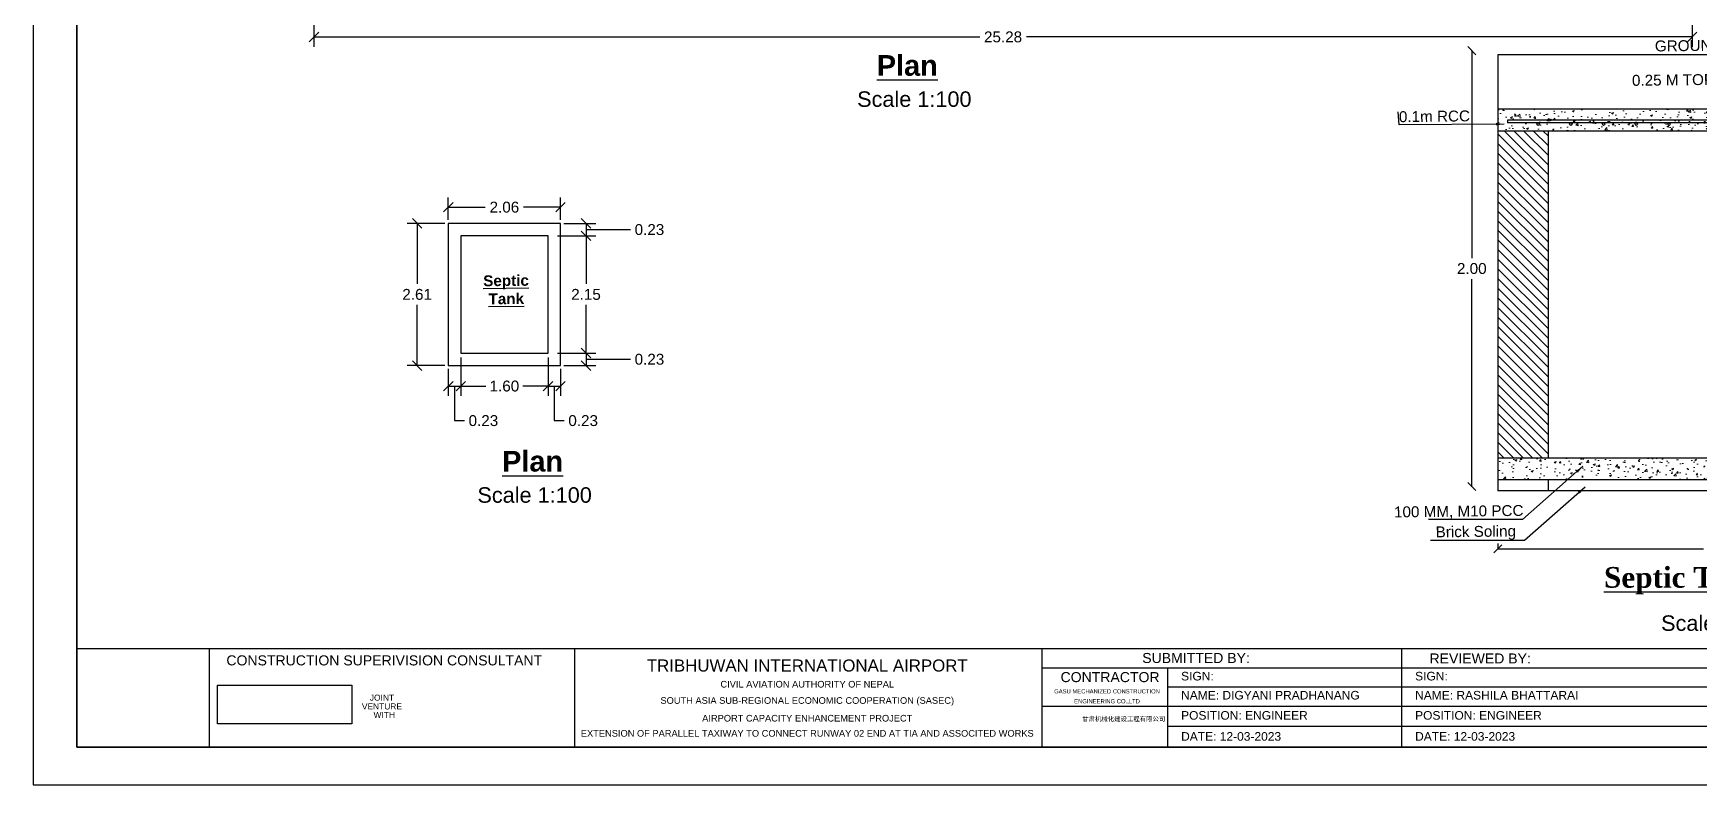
# Model space of a CAD drawing. Header units: metres. Extents: x 428 to 3974, y -4076 to 3914.
# Drawn here: x 1009.43 to 1039.99, y -4075.94 to -4062.16 of the extents above; entities that cross this region are included whole.
import ezdxf
from ezdxf.enums import TextEntityAlignment as Align

# ---------------------------------------------------------------- set-up
doc = ezdxf.new("R2010")
doc.units = ezdxf.units.M
doc.header["$MEASUREMENT"] = 0
doc.header["$PDMODE"] = 2
for name, color, linetype in [('Dimension', 7, 'Continuous'), ('Frame', 7, 'Continuous'), ('trench', 7, 'Continuous'), ('Truss', 202, 'Continuous'), ('wall', 150, 'Continuous')]:
    doc.layers.add(name, color=color, linetype=linetype)
doc.layers.add('hatch-back', color=9, linetype='Continuous', lineweight=5)
doc.styles.add('ARIAL', font='arial.ttf')
doc.styles.add('labor camp', font='arial.ttf')
doc.dimstyles.new('1@100', dxfattribs={"dimtxt": 0.2, "dimasz": 0.175, "dimexe": 0.18, "dimexo": 0.0625, "dimgap": 0.09, "dimtad": 0, "dimtih": 1, "dimtoh": 1, "dimzin": 0, "dimdsep": 46, "dimtxsty": 'labor camp', "dimblk": 'OBLIQUE', "dimcen": 0.09, "dimadec": 0, "dimazin": 0, "dimtfac": 1, "dimtofl": 0, "dimtmove": 1, "dimatfit": 3, "dimfxl": 0.525, "dimfxlon": 1, "dimtolj": 1, "dimtzin": 0, "dimarcsym": 0})
doc.dimstyles.new('1@25', dxfattribs={"dimtxt": 0.2, "dimasz": 0.15, "dimexe": 0.01, "dimexo": 0.45, "dimgap": 0.09, "dimtad": 0, "dimtih": 1, "dimtoh": 1, "dimlfac": 0.25, "dimzin": 0, "dimdsep": 46, "dimtxsty": 'labor camp', "dimblk": 'OBLIQUE', "dimcen": 0.09, "dimadec": 0, "dimazin": 0, "dimtfac": 1, "dimtofl": 0, "dimtmove": 1, "dimatfit": 3, "dimfxl": 0.1, "dimfxlon": 1, "dimtolj": 1, "dimtzin": 0, "dimarcsym": 0})
picture_1 = doc.add_image_def('image1.png', size_in_pixel=(764, 220))
pattern_1 = [(50, (880.13424, -4101.0514), (0.3586301, -0.03137607), [0.0375, -0.4125]), (355, (880.13424, -4101.0514), (-0.0693757, 0.3760961), [0.03, -0.33]), (100.4514, (880.16413, -4101.054), (0.2892547, 0.3447198), [0.0318701, -0.35057106]), (46.1842, (880.13424, -4100.9514), (0.5336205, -0.0827595), [0.05625, -0.61875]), (96.6356, (880.1787, -4100.9583), (0.4673314, 0.487059), [0.0478051, -0.5258565]), (351.1842, (880.13424, -4100.9514), (0.467331, 0.4870593), [0.045, -0.495]), (21, (880.18424, -4100.9764), (0.29845353, -0.20130945), [0.0375, -0.4125]), (326, (880.18424, -4100.9764), (0.1216577, 0.362575), [0.03, -0.33]), (71.4514, (880.2091, -4100.99316), (0.4201113, 0.16126525), [0.0318701, -0.35057106]), (37.5, (880.13424, -4101.05139), (0.00607993, 0.16644693), [0, -0.326, 0, -0.335, 0, -0.33125]), (7.5, (880.13424, -4101.05139), (0.13153477, 0.19720586), [0, -0.191, 0, -0.3185, 0, -0.12625]), (327.5, (880.02274, -4101.05139), (0.26691122, -0.01127744), [0, -0.125, 0, -0.39, 0, -0.5175]), (317.5, (879.97274, -4101.05139), (0.2915931, 0.0500525), [0, -0.1625, 0, -0.259, 0, -0.3675])]

# ---------------------------------------------------------------- blocks, each defined once
blk = doc.blocks.new('_Oblique')
at = {"color": 0, "linetype": 'ByBlock', "lineweight": -2}
blk.add_line((-0.5, -0.5), (0.5, 0.5), dxfattribs=at)
blk = doc.blocks.new('*D40')
at = {"layer": 'Defpoints', "color": 0, "transparency": 16777216}
for p in [(1017.047, -4065.643), (1016.476, -4068.253), (1017.047, -4068.253)]:
    blk.add_point(p, dxfattribs=at)
at = {"layer": 'Dimension', "color": 0, "lineweight": -2, "transparency": 16777216}
for p, q in [((1016.985, -4065.643), (1016.296, -4065.643)), ((1016.476, -4065.643), (1016.476, -4066.756)), ((1016.476, -4068.253), (1016.476, -4067.14)), ((1016.985, -4068.253), (1016.296, -4068.253))]:
    blk.add_line(p, q, dxfattribs=at)
at = {"layer": 'Dimension', "color": 0, "lineweight": -2, "transparency": 16777216, "xscale": 0.175, "yscale": 0.175, "zscale": 0.175}
for p, rotation in [((1016.476, -4065.643), 90), ((1016.476, -4068.253), 270)]:
    blk.add_blockref('_Oblique', p, dxfattribs=dict(at, rotation=rotation))
at = {"layer": 'Dimension', "color": 0, "transparency": 16777216, "insert": (1016.476, -4066.948), "char_height": 0.2, "attachment_point": 5, "style": 'labor camp'}
blk.add_mtext('\\A1;2.61', dxfattribs=at)
blk = doc.blocks.new('*D41')
at = {"layer": 'Defpoints', "color": 0, "transparency": 16777216}
for p in [(1019.107, -4065.347), (1017.047, -4065.643), (1019.107, -4065.643)]:
    blk.add_point(p, dxfattribs=at)
at = {"layer": 'Dimension', "color": 0, "lineweight": -2, "transparency": 16777216}
for p, q in [((1017.047, -4065.58), (1017.047, -4065.167)), ((1019.107, -4065.58), (1019.107, -4065.167)), ((1017.047, -4065.347), (1017.726, -4065.347)), ((1019.107, -4065.347), (1018.429, -4065.347))]:
    blk.add_line(p, q, dxfattribs=at)
at = {"layer": 'Dimension', "color": 0, "lineweight": -2, "transparency": 16777216, "xscale": 0.175, "yscale": 0.175, "zscale": 0.175, "rotation": 180}
blk.add_blockref('_Oblique', (1017.047, -4065.347), dxfattribs=at)
at = {"layer": 'Dimension', "color": 0, "lineweight": -2, "transparency": 16777216, "xscale": 0.175, "yscale": 0.175, "zscale": 0.175}
blk.add_blockref('_Oblique', (1019.107, -4065.347), dxfattribs=at)
at = {"layer": 'Dimension', "color": 0, "transparency": 16777216, "insert": (1018.077, -4065.347), "char_height": 0.2, "attachment_point": 5, "style": 'labor camp'}
blk.add_mtext('\\A1;2.06', dxfattribs=at)
blk = doc.blocks.new('*D42')
at = {"layer": 'Defpoints', "color": 0, "transparency": 16777216}
for p in [(1019.107, -4065.643), (1018.877, -4065.873), (1019.574, -4065.873)]:
    blk.add_point(p, dxfattribs=at)
at = {"layer": 'Dimension', "color": 0, "lineweight": -2, "transparency": 16777216}
for p, q in [((1019.17, -4065.643), (1019.754, -4065.643)), ((1019.574, -4065.643), (1019.574, -4065.873)), ((1019.574, -4065.758), (1020.208, -4065.758)), ((1020.208, -4065.758), (1020.388, -4065.758)), ((1019.049, -4065.873), (1019.754, -4065.873))]:
    blk.add_line(p, q, dxfattribs=at)
at = {"layer": 'Dimension', "color": 0, "lineweight": -2, "transparency": 16777216, "xscale": 0.175, "yscale": 0.175, "zscale": 0.175}
for p, rotation in [((1019.574, -4065.643), 90), ((1019.574, -4065.873), 270)]:
    blk.add_blockref('_Oblique', p, dxfattribs=dict(at, rotation=rotation))
at = {"layer": 'Dimension', "color": 0, "transparency": 16777216, "insert": (1020.738, -4065.758), "char_height": 0.2, "attachment_point": 5, "style": 'labor camp'}
blk.add_mtext('\\A1;0.23', dxfattribs=at)
blk = doc.blocks.new('*D43')
at = {"layer": 'Defpoints', "color": 0, "transparency": 16777216}
for p in [(1018.877, -4065.873), (1018.877, -4068.023), (1019.574, -4068.023)]:
    blk.add_point(p, dxfattribs=at)
at = {"layer": 'Dimension', "color": 0, "lineweight": -2, "transparency": 16777216}
for p, q in [((1019.049, -4065.873), (1019.754, -4065.873)), ((1019.574, -4065.873), (1019.574, -4066.756)), ((1019.574, -4068.023), (1019.574, -4067.14)), ((1019.049, -4068.023), (1019.754, -4068.023))]:
    blk.add_line(p, q, dxfattribs=at)
at = {"layer": 'Dimension', "color": 0, "lineweight": -2, "transparency": 16777216, "xscale": 0.175, "yscale": 0.175, "zscale": 0.175}
for p, rotation in [((1019.574, -4065.873), 90), ((1019.574, -4068.023), 270)]:
    blk.add_blockref('_Oblique', p, dxfattribs=dict(at, rotation=rotation))
at = {"layer": 'Dimension', "color": 0, "transparency": 16777216, "insert": (1019.574, -4066.948), "char_height": 0.2, "attachment_point": 5, "style": 'labor camp'}
blk.add_mtext('\\A1;2.15', dxfattribs=at)
blk = doc.blocks.new('*D44')
at = {"layer": 'Defpoints', "color": 0, "transparency": 16777216}
for p in [(1018.877, -4068.023), (1019.107, -4068.253), (1019.574, -4068.253)]:
    blk.add_point(p, dxfattribs=at)
at = {"layer": 'Dimension', "color": 0, "lineweight": -2, "transparency": 16777216}
for p, q in [((1019.049, -4068.023), (1019.754, -4068.023)), ((1019.17, -4068.253), (1019.754, -4068.253)), ((1019.574, -4068.023), (1019.574, -4068.253)), ((1019.574, -4068.138), (1020.208, -4068.138)), ((1020.208, -4068.138), (1020.388, -4068.138))]:
    blk.add_line(p, q, dxfattribs=at)
at = {"layer": 'Dimension', "color": 0, "lineweight": -2, "transparency": 16777216, "xscale": 0.175, "yscale": 0.175, "zscale": 0.175}
for p, rotation in [((1019.574, -4068.023), 90), ((1019.574, -4068.253), 270)]:
    blk.add_blockref('_Oblique', p, dxfattribs=dict(at, rotation=rotation))
at = {"layer": 'Dimension', "color": 0, "transparency": 16777216, "insert": (1020.738, -4068.138), "char_height": 0.2, "attachment_point": 5, "style": 'labor camp'}
blk.add_mtext('\\A1;0.23', dxfattribs=at)
blk = doc.blocks.new('*D45')
at = {"layer": 'Defpoints', "color": 0, "transparency": 16777216}
for p in [(1017.047, -4068.253), (1017.277, -4068.023), (1017.277, -4068.63)]:
    blk.add_point(p, dxfattribs=at)
at = {"layer": 'Dimension', "color": 0, "lineweight": -2, "transparency": 16777216}
for p, q in [((1017.277, -4068.105), (1017.277, -4068.81)), ((1017.047, -4068.315), (1017.047, -4068.81)), ((1017.047, -4068.63), (1017.277, -4068.63)), ((1017.162, -4068.63), (1017.162, -4069.264)), ((1017.162, -4069.264), (1017.342, -4069.264))]:
    blk.add_line(p, q, dxfattribs=at)
at = {"layer": 'Dimension', "color": 0, "lineweight": -2, "transparency": 16777216, "xscale": 0.175, "yscale": 0.175, "zscale": 0.175, "rotation": 180}
blk.add_blockref('_Oblique', (1017.047, -4068.63), dxfattribs=at)
at = {"layer": 'Dimension', "color": 0, "lineweight": -2, "transparency": 16777216, "xscale": 0.175, "yscale": 0.175, "zscale": 0.175}
blk.add_blockref('_Oblique', (1017.277, -4068.63), dxfattribs=at)
at = {"layer": 'Dimension', "color": 0, "transparency": 16777216, "insert": (1017.692, -4069.264), "char_height": 0.2, "attachment_point": 5, "style": 'labor camp'}
blk.add_mtext('\\A1;0.23', dxfattribs=at)
blk = doc.blocks.new('*D46')
at = {"layer": 'Defpoints', "color": 0, "transparency": 16777216}
for p in [(1017.277, -4068.023), (1018.877, -4068.023), (1018.877, -4068.63)]:
    blk.add_point(p, dxfattribs=at)
at = {"layer": 'Dimension', "color": 0, "lineweight": -2, "transparency": 16777216}
for p, q in [((1017.277, -4068.105), (1017.277, -4068.81)), ((1018.877, -4068.105), (1018.877, -4068.81)), ((1017.277, -4068.63), (1017.737, -4068.63)), ((1018.877, -4068.63), (1018.417, -4068.63))]:
    blk.add_line(p, q, dxfattribs=at)
at = {"layer": 'Dimension', "color": 0, "lineweight": -2, "transparency": 16777216, "xscale": 0.175, "yscale": 0.175, "zscale": 0.175, "rotation": 180}
blk.add_blockref('_Oblique', (1017.277, -4068.63), dxfattribs=at)
at = {"layer": 'Dimension', "color": 0, "lineweight": -2, "transparency": 16777216, "xscale": 0.175, "yscale": 0.175, "zscale": 0.175}
blk.add_blockref('_Oblique', (1018.877, -4068.63), dxfattribs=at)
at = {"layer": 'Dimension', "color": 0, "transparency": 16777216, "insert": (1018.077, -4068.63), "char_height": 0.2, "attachment_point": 5, "style": 'labor camp'}
blk.add_mtext('\\A1;1.60', dxfattribs=at)
blk = doc.blocks.new('*D28')
at = {"layer": 'Defpoints', "color": 0, "transparency": 16777216}
for p in [(1018.877, -4068.023), (1019.107, -4068.253), (1019.107, -4068.63)]:
    blk.add_point(p, dxfattribs=at)
at = {"layer": 'Dimension', "color": 0, "lineweight": -2, "transparency": 16777216}
for p, q in [((1018.877, -4068.105), (1018.877, -4068.81)), ((1019.107, -4068.315), (1019.107, -4068.81)), ((1018.877, -4068.63), (1019.107, -4068.63)), ((1018.992, -4068.63), (1018.992, -4069.264)), ((1018.992, -4069.264), (1019.172, -4069.264))]:
    blk.add_line(p, q, dxfattribs=at)
at = {"layer": 'Dimension', "color": 0, "lineweight": -2, "transparency": 16777216, "xscale": 0.175, "yscale": 0.175, "zscale": 0.175, "rotation": 180}
blk.add_blockref('_Oblique', (1018.877, -4068.63), dxfattribs=at)
at = {"layer": 'Dimension', "color": 0, "lineweight": -2, "transparency": 16777216, "xscale": 0.175, "yscale": 0.175, "zscale": 0.175}
blk.add_blockref('_Oblique', (1019.107, -4068.63), dxfattribs=at)
at = {"layer": 'Dimension', "color": 0, "transparency": 16777216, "insert": (1019.522, -4069.264), "char_height": 0.2, "attachment_point": 5, "style": 'labor camp'}
blk.add_mtext('\\A1;0.23', dxfattribs=at)
blk = doc.blocks.new('*D29')
at = {"layer": 'Defpoints', "color": 0, "transparency": 16777216}
for p in [(1036.263, -4062.473), (1035.824, -4070.473), (1036.263, -4070.473)]:
    blk.add_point(p, dxfattribs=at)
at = {"layer": 'Dimension', "color": 0, "lineweight": -2, "transparency": 16777216}
for p, q in [((1035.824, -4062.473), (1035.814, -4062.473)), ((1035.824, -4062.473), (1035.824, -4066.281)), ((1035.824, -4070.473), (1035.824, -4066.666)), ((1035.824, -4070.473), (1035.814, -4070.473))]:
    blk.add_line(p, q, dxfattribs=at)
at = {"layer": 'Dimension', "color": 0, "lineweight": -2, "transparency": 16777216, "xscale": 0.15, "yscale": 0.15, "zscale": 0.15}
for p, rotation in [((1035.824, -4062.473), 90), ((1035.824, -4070.473), 270)]:
    blk.add_blockref('_Oblique', p, dxfattribs=dict(at, rotation=rotation))
at = {"layer": 'Dimension', "color": 0, "transparency": 16777216, "insert": (1035.824, -4066.473), "char_height": 0.2, "attachment_point": 5, "style": 'labor camp'}
blk.add_mtext('\\A1;2.00', dxfattribs=at)
blk = doc.blocks.new('*D30')
at = {"layer": 'Defpoints', "color": 0, "transparency": 16777216}
for p in [(1036.303, -4070.55), (1044.543, -4070.55), (1044.543, -4071.616)]:
    blk.add_point(p, dxfattribs=at)
at = {"layer": 'Dimension', "color": 0, "lineweight": -2, "transparency": 16777216}
for p, q in [((1036.303, -4071.516), (1036.303, -4071.626)), ((1036.303, -4071.616), (1040.072, -4071.616)), ((1044.543, -4071.616), (1040.775, -4071.616)), ((1044.543, -4071.516), (1044.543, -4071.626))]:
    blk.add_line(p, q, dxfattribs=at)
at = {"layer": 'Dimension', "color": 0, "lineweight": -2, "transparency": 16777216, "xscale": 0.15, "yscale": 0.15, "zscale": 0.15, "rotation": 180}
blk.add_blockref('_Oblique', (1036.303, -4071.616), dxfattribs=at)
at = {"layer": 'Dimension', "color": 0, "lineweight": -2, "transparency": 16777216, "xscale": 0.15, "yscale": 0.15, "zscale": 0.15}
blk.add_blockref('_Oblique', (1044.543, -4071.616), dxfattribs=at)
at = {"layer": 'Dimension', "color": 0, "transparency": 16777216, "insert": (1040.423, -4071.616), "char_height": 0.2, "attachment_point": 5, "style": 'labor camp'}
blk.add_mtext('\\A1;2.06', dxfattribs=at)
blk = doc.blocks.new('*D56')
at = {"layer": 'Defpoints', "color": 0, "transparency": 16777216}
for p in [(1014.583, -4059.281), (1039.867, -4059.281), (1014.583, -4062.223)]:
    blk.add_point(p, dxfattribs=at)
at = {"layer": 'wall', "color": 0, "lineweight": -2, "transparency": 16777216}
for p, q in [((1014.583, -4061.698), (1014.583, -4062.403)), ((1039.867, -4061.698), (1039.867, -4062.403)), ((1014.583, -4062.223), (1026.796, -4062.223)), ((1039.867, -4062.223), (1027.655, -4062.223))]:
    blk.add_line(p, q, dxfattribs=at)
at = {"layer": 'wall', "color": 0, "lineweight": -2, "transparency": 16777216, "xscale": 0.175, "yscale": 0.175, "zscale": 0.175, "rotation": 180}
blk.add_blockref('_Oblique', (1014.583, -4062.223), dxfattribs=at)
at = {"layer": 'wall', "color": 0, "lineweight": -2, "transparency": 16777216, "xscale": 0.175, "yscale": 0.175, "zscale": 0.175}
blk.add_blockref('_Oblique', (1039.867, -4062.223), dxfattribs=at)
at = {"layer": 'wall', "color": 0, "transparency": 16777216, "insert": (1027.225, -4062.223), "char_height": 0.2, "attachment_point": 5, "style": 'labor camp'}
blk.add_mtext('\\A1;25.28', dxfattribs=at)

msp = doc.modelspace()

# ---------------------------------------------------------------- hatches: boundary and pattern name
at = {"layer": 'Dimension'}
h = msp.add_hatch(dxfattribs=at)
h.set_pattern_fill('ANSI31', color=256, angle=90, style=0)
h.set_pattern_definition([(135, (880.13424, -4101.05139), (-0.08838835, -0.08838835), [])])
h.paths.add_polyline_path([(1036.303, -4063.95), (1036.303, -4069.95), (1037.223, -4069.95), (1037.223, -4063.95)])
at = {"layer": 'hatch-back', "lineweight": 15}
h = msp.add_hatch(dxfattribs=at)
h.set_pattern_fill('AR-CONC', color=256, scale=0.05, style=0)
h.set_pattern_definition(pattern_1)
h.paths.add_polyline_path([(1044.543, -4063.55), (1036.303, -4063.55), (1036.303, -4063.95), (1044.543, -4063.95)])
h = msp.add_hatch(dxfattribs=at)
h.set_pattern_fill('AR-CONC', color=256, scale=0.05, style=0)
h.set_pattern_definition(pattern_1)
h.paths.add_polyline_path([(1036.303, -4069.95), (1036.303, -4070.35), (1044.543, -4070.35), (1044.543, -4069.95)])

# ---------------------------------------------------------------- linework, layer by layer
for p, q in [((1027.936, -4073.451), (1027.936, -4075.256)), ((1034.535, -4073.451), (1034.535, -4075.256)), ((1027.936, -4073.801), (1030.941, -4073.801)), ((1030.241, -4073.801), (1030.241, -4075.256)), ((1030.941, -4073.801), (1034.535, -4073.801)), ((1034.535, -4073.801), (1035.235, -4073.801)), ((1034.535, -4073.801), (1046.403, -4073.801)), ((1035.235, -4073.801), (1038.829, -4073.801)), ((1030.241, -4074.151), (1034.535, -4074.151)), ((1034.535, -4074.151), (1035.235, -4074.151)), ((1035.235, -4074.151), (1041.669, -4074.151)), ((1027.946, -4074.501), (1030.941, -4074.501)), ((1030.941, -4074.501), (1034.535, -4074.501)), ((1034.535, -4074.501), (1035.235, -4074.501)), ((1035.235, -4074.501), (1041.669, -4074.501)), ((1030.241, -4074.871), (1030.941, -4074.871)), ((1030.941, -4074.871), (1034.535, -4074.871)), ((1034.535, -4074.871), (1035.235, -4074.871)), ((1035.235, -4074.871), (1041.669, -4074.871))]:
    msp.add_line(p, q)
at = {"layer": 'Defpoints', "color": 3}
msp.add_lwpolyline([(1051.435, -4075.944), (1051.435, -4046.244), (1009.435, -4046.244), (1009.435, -4075.944)], close=True, dxfattribs=at)
at = {"layer": 'Frame', "color": 6, "linetype": 'Continuous', "lineweight": 35}
for p, q in [((1010.235, -4046.956), (1010.235, -4075.256)), ((1010.235, -4075.256), (1050.696, -4075.256))]:
    msp.add_line(p, q, dxfattribs=at)
at = {"layer": 'Frame', "linetype": 'Continuous', "lineweight": 30}
for p, q in [((1046.403, -4073.451), (1010.235, -4073.451)), ((1012.666, -4075.243), (1012.666, -4073.451)), ((1019.366, -4075.243), (1019.366, -4073.451))]:
    msp.add_line(p, q, dxfattribs=at)
at = {"layer": 'trench', "color": 4, "lineweight": -3}
for p, q in [((1044.543, -4062.55), (1036.303, -4062.55)), ((1044.543, -4063.55), (1036.303, -4063.55))]:
    msp.add_line(p, q, dxfattribs=at)
at = {"layer": 'Truss'}
for p, q in [((1036.303, -4062.55), (1036.303, -4070.55)), ((1037.223, -4063.95), (1037.223, -4069.95)), ((1044.543, -4069.95), (1036.303, -4069.95)), ((1044.543, -4070.35), (1036.303, -4070.35)), ((1037.223, -4070.35), (1037.223, -4070.55)), ((1044.543, -4070.55), (1036.303, -4070.55))]:
    msp.add_line(p, q, dxfattribs=at)
at = {"layer": 'wall'}
for p, q in [((1044.543, -4063.95), (1036.303, -4063.95)), ((1044.423, -4063.75), (1036.482, -4063.75)), ((1036.482, -4063.75), (1036.482, -4063.798)), ((1044.423, -4063.798), (1036.482, -4063.798))]:
    msp.add_line(p, q, dxfattribs=at)
for points in [[(1017.047, -4068.253), (1019.107, -4068.253), (1019.107, -4065.643), (1017.047, -4065.643)], [(1017.277, -4068.023), (1018.877, -4068.023), (1018.877, -4065.873), (1017.277, -4065.873)]]:
    msp.add_lwpolyline(points, close=True, dxfattribs=at)
for centre in [(1037.042, -4063.821), (1037.642, -4063.821), (1038.242, -4063.821), (1038.842, -4063.821), (1039.442, -4063.821)]:
    msp.add_circle(centre, 0.024, dxfattribs=at)

# ---------------------------------------------------------------- texts
at = {"layer": 'Dimension', "char_height": 0.2, "attachment_point": 5, "rotation": 0.7029, "style": 'labor camp'}
for s, insert in [('GROUND LEVEL', (1040.277, -4062.377)), ('0.25 M TOP SOIL FILL', (1040.191, -4063.004)), ('0.1m RCC', (1035.139, -4063.68)), ('{\\fArial|b1|i0|c0|p34;\\LSeptic \\PTank}', (1018.109, -4066.861)), ('100 MM, M10 PCC', (1035.585, -4070.944)), ('Brick Soling', (1035.898, -4071.327))]:
    msp.add_mtext(s, dxfattribs=dict(at, insert=insert))
at = {"layer": 'Dimension', "attachment_point": 1, "style": 'labor camp'}
for s, insert, char_height, width in [('{\\fArial|b1|i0|c0|p34;\\L Plan}', (1024.761, -4062.556), 0.37925, 6.57441), ('Scale 1:100', (1024.548, -4063.221), 0.28443, 4.93081), ('{\\fArial|b1|i0|c0|p34;\\L Plan}', (1017.888, -4069.819), 0.37925, 6.57441), ('Scale 1:100', (1017.582, -4070.486), 0.28443, 4.93081), ('{\\fTimes New Roman|b1|i0|c0|p18;\\LSeptic Tank Section}', (1038.249, -4071.95), 0.37925, 5.36037), ('Scale 1:25', (1039.297, -4072.837), 0.2844, 4.93081)]:
    msp.add_mtext(s, dxfattribs=dict(at, insert=insert, char_height=char_height, width=width))
at = {"layer": 'Frame', "color": 7, "linetype": 'Continuous', "style": 'ARIAL'}
for s, height, p in [('CONSTRUCTION SUPERIVISION CONSULTANT', 0.18429, (1012.977, -4073.755)), ('        REVIEWED BY:', 0.18429, (1034.476, -4073.72)), ('CONTRACTOR', 0.1843, (1028.28, -4074.062)), ('SIGN:', 0.1576, (1030.491, -4074.031)), ('SIGN:', 0.1576, (1034.784, -4074.031)), ('GASU MECHANIZED CONSTRUCTION ', 0.07691, (1028.163, -4074.269)), (' ENGINEERING CO.,LTD', 0.07691, (1028.499, -4074.451)), ('NAME: DIGYANI PRADHANANG', 0.15757, (1030.491, -4074.381)), ('NAME: RASHILA BHATTARAI', 0.15757, (1034.784, -4074.381)), ('甘肃机械化建设工程有限公司', 0.08377, (1028.677, -4074.779)), ('POSITION: ENGINEER', 0.15757, (1030.491, -4074.751)), ('POSITION: ENGINEER', 0.15757, (1034.784, -4074.751)), ('DATE: 12-03-2023', 0.15757, (1030.491, -4075.137)), ('DATE: 12-03-2023', 0.15757, (1034.784, -4075.137))]:
    msp.add_text(s, height=height, dxfattribs=at).set_placement(p)
for s, height, p in [('TRIBHUWAN INTERNATIONAL AIRPORT', 0.22115, (1023.633, -4073.757)), ('  SUBMITTED BY:', 0.18429, (1030.694, -4073.619)), ('CIVIL AVIATION AUTHORITY OF NEPAL', 0.12178, (1023.633, -4074.1)), ('JOINT ', 0.1103, (1015.852, -4074.346)), ('SOUTH ASIA SUB-REGIONAL ECONOMIC COOPERATION (SASEC)', 0.12178, (1023.633, -4074.414)), ('VENTURE ', 0.1103, (1015.852, -4074.509)), (' WITH', 0.1103, (1015.852, -4074.663)), ('AIRPORT CAPACITY ENHANCEMENT PROJECT', 0.12178, (1023.633, -4074.724)), ('EXTENSION OF PARALLEL TAXIWAY TO CONNECT RUNWAY 02 END AT TIA AND ASSOCITED WORKS', 0.12178, (1023.633, -4075.002))]:
    msp.add_text(s, height=height, dxfattribs=at).set_placement(p, align=Align.MIDDLE)

# ---------------------------------------------------------------- dimensions: what is measured, and where the dimension line sits
at = {"layer": 'Dimension'}
for base, p1, p2, dimstyle, picture, middle in [((1035.824, -4070.473), (1036.263, -4062.473), (1036.263, -4070.473), '1@25', '*D29', (1035.824, -4066.473)), ((1016.476, -4068.253), (1017.047, -4065.643), (1017.047, -4068.253), '1@100', '*D40', (1016.476, -4066.948)), ((1019.574, -4065.873), (1019.107, -4065.643), (1018.877, -4065.873), '1@100', '*D42', (1020.478, -4065.758)), ((1019.574, -4068.023), (1018.877, -4065.873), (1018.877, -4068.023), '1@100', '*D43', (1019.574, -4066.948)), ((1019.574, -4068.253), (1018.877, -4068.023), (1019.107, -4068.253), '1@100', '*D44', (1020.478, -4068.138))]:
    dim = msp.add_linear_dim(base=base, p1=p1, p2=p2, angle=90, dimstyle=dimstyle, dxfattribs=at)
    dim.commit()
    dim.dimension.update_dxf_attribs({"geometry": picture, "text_midpoint": middle})
for base, p1, p2, dimstyle, picture, middle in [((1019.107, -4065.347), (1017.047, -4065.643), (1019.107, -4065.643), '1@100', '*D41', (1018.077, -4065.347)), ((1017.277, -4068.63), (1017.047, -4068.253), (1017.277, -4068.023), '1@100', '*D45', (1017.432, -4069.264)), ((1018.877, -4068.63), (1017.277, -4068.023), (1018.877, -4068.023), '1@100', '*D46', (1018.077, -4068.63)), ((1019.107, -4068.63), (1018.877, -4068.023), (1019.107, -4068.253), '1@100', '*D28', (1019.262, -4069.264)), ((1044.543, -4071.616), (1036.303, -4070.55), (1044.543, -4070.55), '1@25', '*D30', (1040.423, -4071.616))]:
    dim = msp.add_linear_dim(base=base, p1=p1, p2=p2, dimstyle=dimstyle, dxfattribs=at)
    dim.commit()
    dim.dimension.update_dxf_attribs({"geometry": picture, "text_midpoint": middle})
at = {"layer": 'wall', "color": 0}
dim = msp.add_linear_dim(base=(1014.583, -4062.223), p1=(1039.867, -4059.281), p2=(1014.583, -4059.281), angle=180, dimstyle='1@100', dxfattribs=at)
dim.commit()
dim.dimension.update_dxf_attribs({"geometry": '*D56', "text_midpoint": (1027.225, -4062.223)})

# ---------------------------------------------------------------- pictures from other files: only their frames are drawn
image = msp.add_image(picture_1, insert=(1012.816, -4074.829), size_in_units=(2.462, 0.709))
image.dxf.flags = 7

# ---------------------------------------------------------------- leaders
at = {"layer": 'Dimension'}
for points in [[(1036.416, -4063.821), (1034.49, -4063.838), (1034.475, -4063.597)], [(1037.864, -4070.101), (1036.756, -4071.079), (1035.032, -4071.079)], [(1037.901, -4070.484), (1036.793, -4071.463), (1035.069, -4071.463)]]:
    msp.add_leader(points, dimstyle='1@25', override={"dimgap": 0.09, "dimtad": 0}, dxfattribs=at)

doc.saveas('drawing.dxf')
